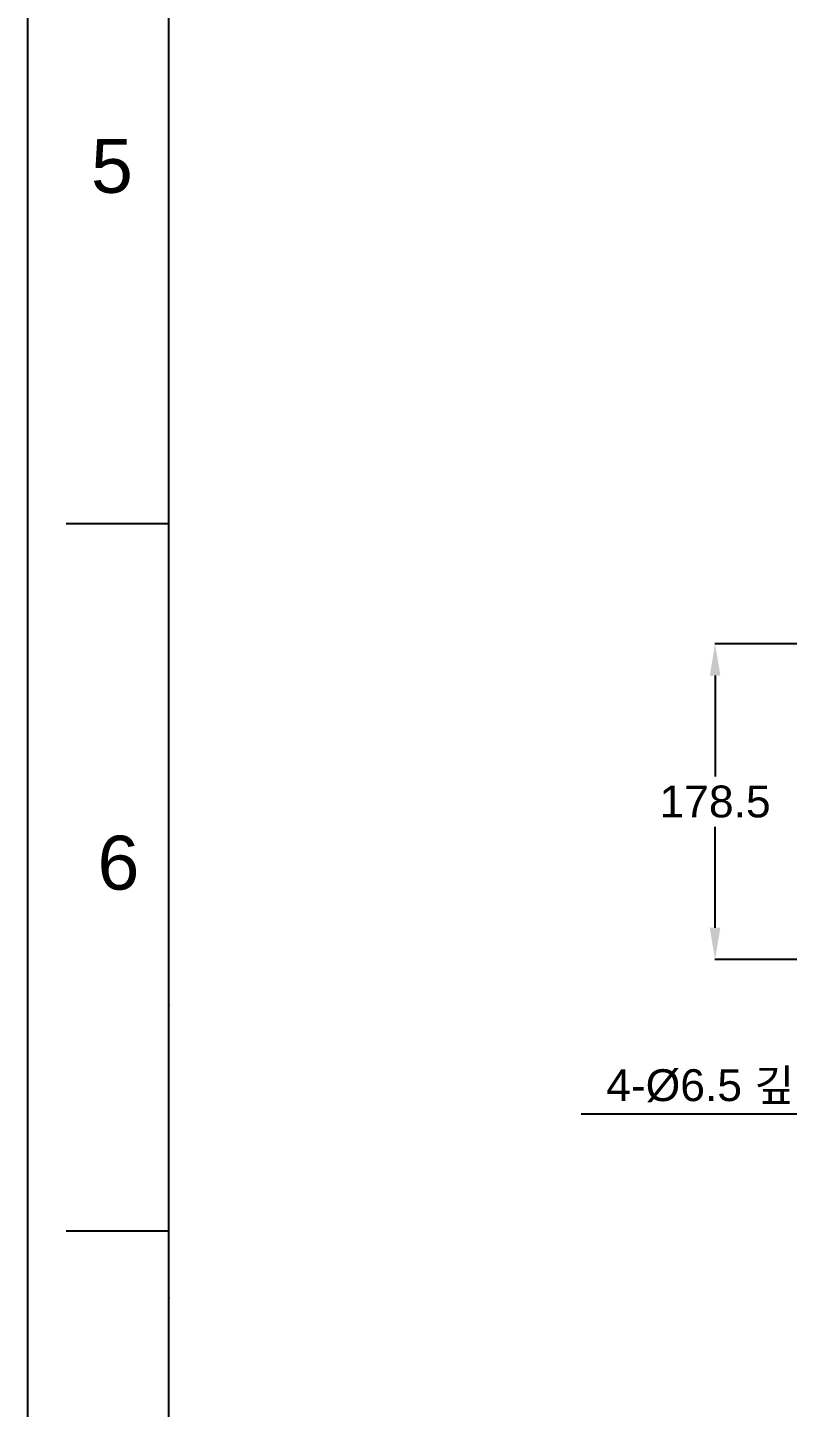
# Model space of a CAD drawing. Header units: millimetres. Extents: x 2433 to 4809, y -10272 to -6912.
# Drawn here: x 2433 to 2863, y -9492 to -8712 of the extents above; entities that cross this region are included whole.
import ezdxf

# ---------------------------------------------------------------- set-up
doc = ezdxf.new("R2010")
doc.units = ezdxf.units.MM
doc.layers.add('DIM', color=3, linetype='Continuous', lineweight=13)
doc.layers.add('FORM', color=7, linetype='Continuous')
doc.styles.add('ARIAL', font='arial.ttf')
doc.styles.get("Standard").update_dxf_attribs({"font": 'arial.ttf'})
doc.dimstyles.get("Standard").update_dxf_attribs({"dimtxt": 15, "dimasz": 15, "dimexe": 0.18, "dimexo": 0.0625, "dimgap": 4, "dimtad": 0, "dimtih": 1, "dimtoh": 1, "dimdec": 1, "dimdsep": 46, "dimtxsty": 'ARIAL', "dimcen": 0, "dimclrd": 3, "dimclre": 3, "dimclrt": 3, "dimadec": 0, "dimazin": 0, "dimtfac": 1, "dimtdec": 1, "dimtofl": 0, "dimtmove": 0, "dimatfit": 3, "dimfxl": 1, "dimtolj": 1, "dimtzin": 0, "dimarcsym": 0})

# ---------------------------------------------------------------- blocks, each defined once
blk = doc.blocks.new('*D50')
at = {"layer": 'Defpoints', "color": 0, "transparency": 16777216}
for p in [(2948, -9060.14), (2821.65, -9238.72), (2962.03, -9238.72)]:
    blk.add_point(p, dxfattribs=at)
at = {"layer": 'DIM', "color": 3, "lineweight": -2, "transparency": 16777216}
for p, q in [((2947.94, -9060.14), (2821.47, -9060.14)), ((2821.65, -9078.14), (2821.65, -9135.24)), ((2821.65, -9220.72), (2821.65, -9163.62)), ((2961.97, -9238.72), (2821.47, -9238.72))]:
    blk.add_line(p, q, dxfattribs=at)
at = {"layer": 'DIM', "color": 3, "transparency": 16777216}
for points in [[(2818.65, -9078.14), (2824.65, -9078.14), (2821.65, -9060.14)], [(2818.65, -9220.72), (2824.65, -9220.72), (2821.65, -9238.72)]]:
    blk.add_solid(points, dxfattribs=at)
at = {"layer": 'DIM', "color": 3, "transparency": 16777216, "insert": (2821.65, -9149.43), "char_height": 18, "attachment_point": 5, "style": 'ARIAL'}
blk.add_mtext('\\A1;178.5', dxfattribs=at)

msp = doc.modelspace()

# ---------------------------------------------------------------- linework, layer by layer
at = {"layer": 'FORM', "color": 7, "linetype": 'Continuous'}
for p, q in [((2432.61, -6912.37), (2432.61, -10272.37)), ((2512.61, -8992.37), (2454.46, -8992.37)), ((2512.61, -9392.37), (2454.46, -9392.37))]:
    msp.add_line(p, q, dxfattribs=at)
at = {"layer": 'FORM', "linetype": 'Continuous'}
msp.add_line((2512.61, -10192.37), (2512.61, -6992.37), dxfattribs=at)
at = {"layer": 'FORM'}
for p in [(2512.61, -9264.44), (2512.61, -9264.44), (2512.61, -9429.98), (2512.61, -9429.98)]:
    msp.add_point(p, dxfattribs=at)

# ---------------------------------------------------------------- texts
at = {"layer": 'DIM', "color": 3, "insert": (2860.53, -9310.73), "char_height": 18, "attachment_point": 5}
msp.add_mtext_dynamic_manual_height_columns('4-%%C6.5 {\\fGulim|b0|i0|c129|p50;깊이 40mm}', width=324.2946, gutter_width=1, heights=[0], dxfattribs=at)
at = {"layer": 'FORM', "char_height": 30.5, "attachment_point": 5}
for s, insert in [('5', (2480.33, -8790.05)), ('6', (2484.02, -9184.13))]:
    msp.add_mtext_dynamic_manual_height_columns(s, width=200, gutter_width=50, heights=[0], dxfattribs=dict(at, insert=insert))

# ---------------------------------------------------------------- dimensions: what is measured, and where the dimension line sits
at = {"layer": 'DIM', "color": 3}
dim = msp.add_linear_dim(base=(2821.65, -9238.72), p1=(2948, -9060.14), p2=(2962.03, -9238.72), angle=90, text='178.5', dimstyle='Standard', override={"dimtxt": 18, "dimasz": 18, "dimgap": 5}, dxfattribs=at)
dim.commit()
dim.dimension.update_dxf_attribs({"geometry": '*D50', "text_midpoint": (2821.65, -9149.43)})

# ---------------------------------------------------------------- leaders
msp.add_leader([(3011, -9235.77), (2978.65, -9326.25), (2745.81, -9326.25)], dimstyle='Standard', override={"dimtxt": 15, "dimasz": 18, "dimgap": 3}, dxfattribs=at)

doc.saveas('drawing.dxf')
